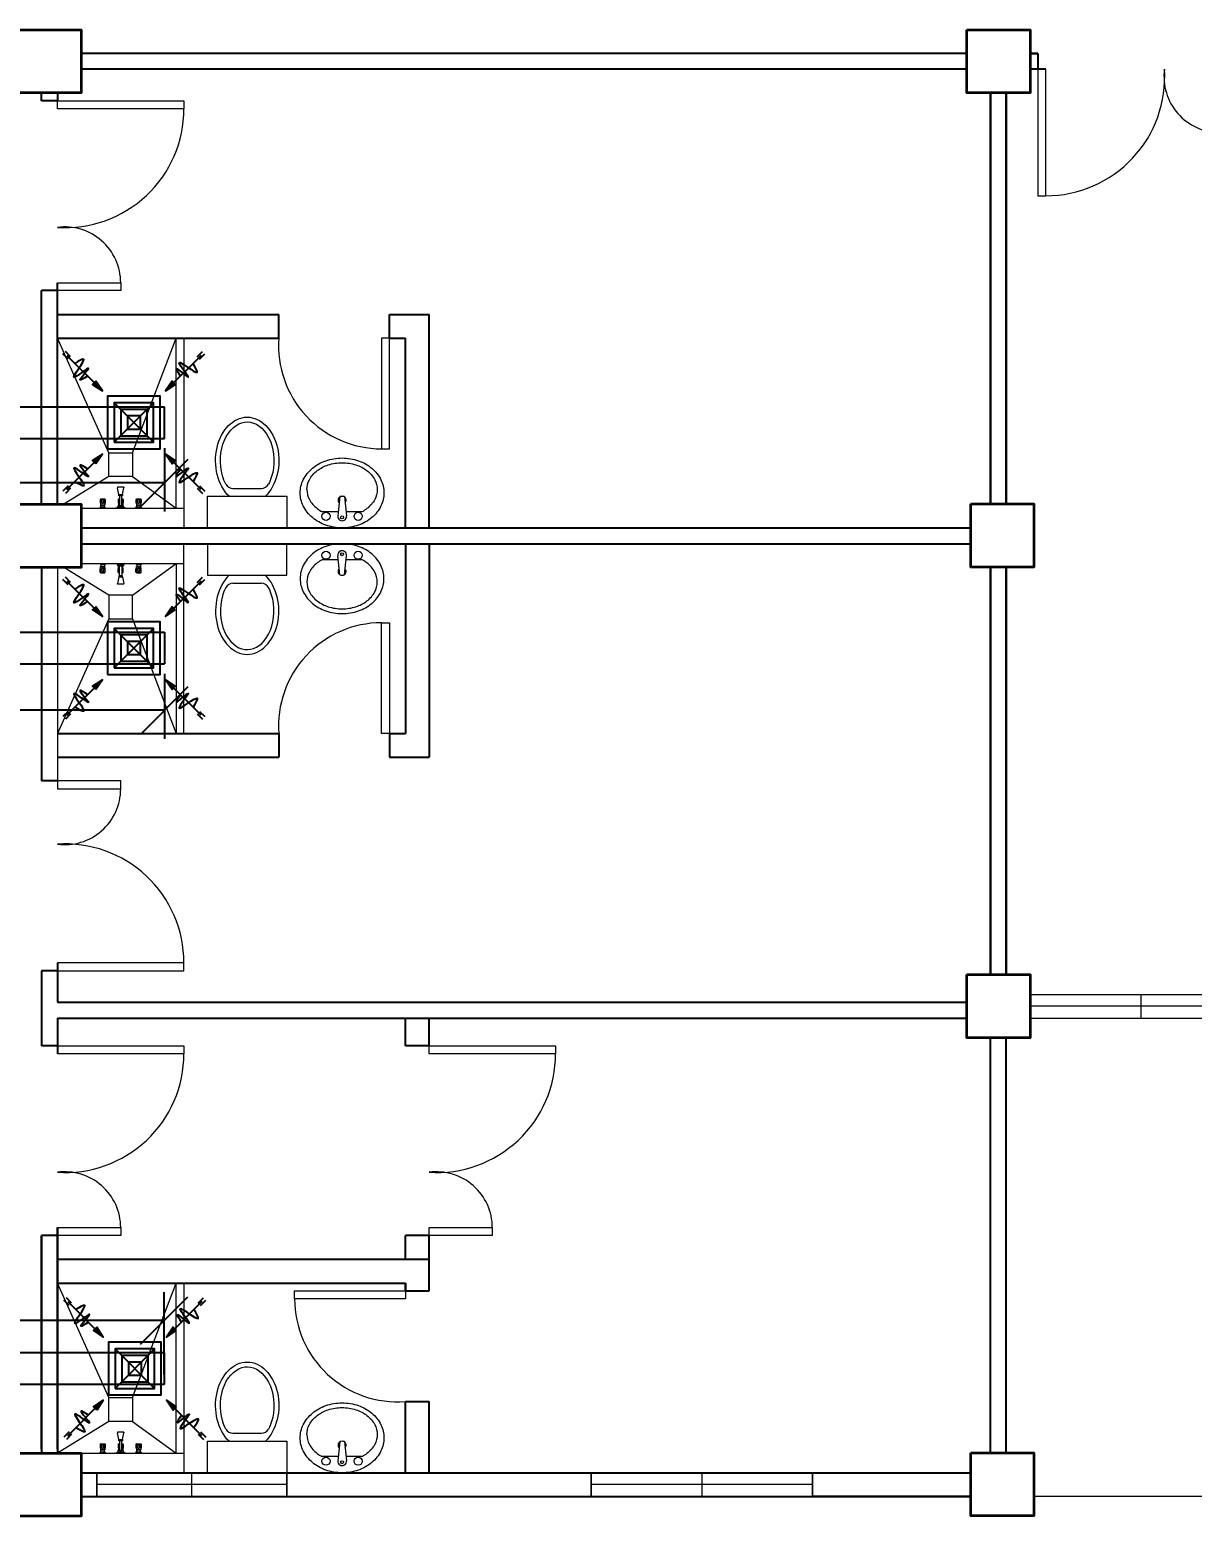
# Model space of a CAD drawing. Header units: millimetres. Extents: x 3 to 434, y 1 to 233.
# Drawn here: x 265.36 to 272.71, y 98.31 to 107.71 of the extents above; entities that cross this region are included whole.
import ezdxf

# ---------------------------------------------------------------- set-up
doc = ezdxf.new("R2010")
doc.units = ezdxf.units.MM
doc.header["$MEASUREMENT"] = 0
for name, color, linetype in [('AIR', 7, 'Continuous'), ('AIR-00', 8, 'Continuous'), ('AIR-03', 30, 'Continuous'), ('dimen', 7, 'Continuous'), ('exhaust', 1, 'Continuous')]:
    doc.layers.add(name, color=color, linetype=linetype)
doc.styles.get("Standard").update_dxf_attribs({"font": 'arial.ttf'})
doc.dimstyles.new('Copy of dimension', dxfattribs={"dimtxt": 0.3, "dimasz": 0.3, "dimexe": 0.18, "dimexo": 0.0625, "dimgap": 0.09, "dimtad": 0, "dimzin": 0, "dimdsep": 46, "dimtxsty": 'Standard', "dimblk": 'OBLIQUE', "dimcen": 0.09, "dimclrd": 256, "dimclre": 256, "dimclrt": 256, "dimadec": 0, "dimazin": 0, "dimtfac": 1, "dimtofl": 0, "dimtmove": 0, "dimatfit": 3, "dimldrblk": 'OBLIQUE', "dimfxl": 1, "dimtolj": 1, "dimtzin": 0, "dimarcsym": 0})

# ---------------------------------------------------------------- blocks, each defined once
blk = doc.blocks.new('GRILL-C-IN')
at = {"layer": 'AIR-00', "ltscale": 3}
for p, q in [((-0.623, 0.601), (-0.674, 0.651)), ((-0.601, 0.623), (-0.651, 0.674)), ((-0.637, 0.637), (-0.3, 0.3)), ((0.637, 0.637), (0.3, 0.3)), ((0.601, 0.623), (0.651, 0.674)), ((0.623, 0.601), (0.674, 0.651)), ((-0.637, -0.637), (-0.3, -0.3)), ((0.637, -0.637), (0.3, -0.3)), ((-0.623, -0.601), (-0.674, -0.651)), ((-0.601, -0.623), (-0.651, -0.674)), ((0.601, -0.623), (0.651, -0.674)), ((0.623, -0.601), (0.674, -0.651))]:
    blk.add_line(p, q, dxfattribs=at)
at = {"layer": 'AIR-00', "color": 50}
for p, q in [((-0.188, 0.187), (0.187, -0.188)), ((0.187, 0.187), (-0.188, -0.188))]:
    blk.add_line(p, q, dxfattribs=at)
at = {"layer": 'AIR-00', "ltscale": 3}
for points in [[(-0.362, 0.393), (-0.393, 0.362), (-0.3, 0.3)], [(0.393, 0.362), (0.362, 0.393), (0.3, 0.3)], [(-0.362, -0.393), (-0.393, -0.362), (-0.3, -0.3)], [(0.393, -0.362), (0.362, -0.393), (0.3, -0.3)]]:
    blk.add_lwpolyline(points, close=True, dxfattribs=at)
at = {"layer": 'AIR-00', "color": 50}
for points in [[(-0.188, -0.188), (0.187, -0.188), (0.187, 0.187), (-0.188, 0.187)], [(-0.125, -0.125), (0.125, -0.125), (0.125, 0.125), (-0.125, 0.125)], [(-0.062, -0.062), (0.062, -0.062), (0.062, 0.062), (-0.062, 0.062)]]:
    blk.add_lwpolyline(points, close=True, dxfattribs=at)
at = {"layer": 'AIR-00', "ltscale": 3}
for points in [[(-0.441, 0.441), (-0.512, 0.404), (-0.432, 0.514), (-0.568, 0.43), (-0.477, 0.6), (-0.561, 0.561)], [(0.441, 0.441), (0.404, 0.512), (0.514, 0.432), (0.43, 0.568), (0.6, 0.477), (0.561, 0.561)], [(-0.441, -0.441), (-0.512, -0.404), (-0.432, -0.514), (-0.568, -0.43), (-0.477, -0.6), (-0.561, -0.561)], [(0.441, -0.441), (0.404, -0.512), (0.514, -0.432), (0.43, -0.568), (0.6, -0.477), (0.561, -0.561)]]:
    blk.add_spline(points, degree=3, dxfattribs=at)
for points in [[(-0.3, 0.3), (-0.362, 0.393), (-0.393, 0.362)], [(0.3, 0.3), (0.393, 0.362), (0.362, 0.393)], [(-0.3, -0.3), (-0.362, -0.393), (-0.393, -0.362)], [(0.3, -0.3), (0.393, -0.362), (0.362, -0.393)]]:
    blk.add_solid(points, dxfattribs=at)
at = {"layer": 'AIR-03', "color": 6}
blk.add_lwpolyline([(-0.25, -0.25), (0.25, -0.25), (0.25, 0.25), (-0.25, 0.25)], close=True, dxfattribs=at)
blk = doc.blocks.new('_Oblique')
at = {"color": 0, "linetype": 'ByBlock', "lineweight": -2}
blk.add_line((-0.5, -0.5), (0.5, 0.5), dxfattribs=at)
blk = doc.blocks.new('*D66')
at = {"layer": 'Defpoints', "color": 0, "transparency": 16777216}
for p in [(263.3155, 105.1303), (266.2133, 105.1303), (266.2133, 104.8484)]:
    blk.add_point(p, dxfattribs=at)
at = {"layer": 'dimen', "lineweight": -2, "transparency": 16777216}
for p, q in [((263.3155, 105.0678), (263.3155, 104.6684)), ((266.2133, 105.0678), (266.2133, 104.6684)), ((263.3155, 104.8484), (264.2827, 104.8484)), ((266.2133, 104.8484), (265.246, 104.8484))]:
    blk.add_line(p, q, dxfattribs=at)
at = {"layer": 'dimen', "lineweight": -2, "transparency": 16777216, "xscale": 0.3, "yscale": 0.3, "zscale": 0.3, "rotation": 180}
blk.add_blockref('_Oblique', (263.3155, 104.8484), dxfattribs=at)
at = {"layer": 'dimen', "lineweight": -2, "transparency": 16777216, "xscale": 0.3, "yscale": 0.3, "zscale": 0.3}
blk.add_blockref('_Oblique', (266.2133, 104.8484), dxfattribs=at)
at = {"layer": 'dimen', "transparency": 16777216, "insert": (264.7644, 104.8484), "char_height": 0.3, "attachment_point": 5}
blk.add_mtext('\\A1;2.90', dxfattribs=at)
blk = doc.blocks.new('*D67')
at = {"layer": 'Defpoints', "color": 0, "transparency": 16777216}
for p in [(263.3155, 103.7039), (266.2133, 103.7039), (266.2133, 103.4105)]:
    blk.add_point(p, dxfattribs=at)
at = {"layer": 'dimen', "lineweight": -2, "transparency": 16777216}
for p, q in [((263.3155, 103.6414), (263.3155, 103.2305)), ((266.2133, 103.6414), (266.2133, 103.2305)), ((263.3155, 103.4105), (264.2827, 103.4105)), ((266.2133, 103.4105), (265.246, 103.4105))]:
    blk.add_line(p, q, dxfattribs=at)
at = {"layer": 'dimen', "lineweight": -2, "transparency": 16777216, "xscale": 0.3, "yscale": 0.3, "zscale": 0.3, "rotation": 180}
blk.add_blockref('_Oblique', (263.3155, 103.4105), dxfattribs=at)
at = {"layer": 'dimen', "lineweight": -2, "transparency": 16777216, "xscale": 0.3, "yscale": 0.3, "zscale": 0.3}
blk.add_blockref('_Oblique', (266.2133, 103.4105), dxfattribs=at)
at = {"layer": 'dimen', "transparency": 16777216, "insert": (264.7644, 103.4105), "char_height": 0.3, "attachment_point": 5}
blk.add_mtext('\\A1;2.90', dxfattribs=at)
blk = doc.blocks.new('*D70')
at = {"layer": 'Defpoints', "color": 0, "transparency": 16777216}
for p in [(266.211, 99.5517), (263.2155, 99.1476), (266.211, 99.1476)]:
    blk.add_point(p, dxfattribs=at)
at = {"layer": 'dimen', "lineweight": -2, "transparency": 16777216}
for p, q in [((263.2155, 99.2101), (263.2155, 99.7317)), ((266.211, 99.2101), (266.211, 99.7317)), ((263.2155, 99.5517), (264.2342, 99.5517)), ((266.211, 99.5517), (265.1922, 99.5517))]:
    blk.add_line(p, q, dxfattribs=at)
at = {"layer": 'dimen', "lineweight": -2, "transparency": 16777216, "xscale": 0.3, "yscale": 0.3, "zscale": 0.3, "rotation": 180}
blk.add_blockref('_Oblique', (263.2155, 99.5517), dxfattribs=at)
at = {"layer": 'dimen', "lineweight": -2, "transparency": 16777216, "xscale": 0.3, "yscale": 0.3, "zscale": 0.3}
blk.add_blockref('_Oblique', (266.211, 99.5517), dxfattribs=at)
at = {"layer": 'dimen', "transparency": 16777216, "insert": (264.7132, 99.5517), "char_height": 0.3, "attachment_point": 5}
blk.add_mtext('\\A1;3.00', dxfattribs=at)

msp = doc.modelspace()

# ---------------------------------------------------------------- linework, layer by layer
at = {"color": 8, "lineweight": 25}
for p, q in [((271.2863, 107.5641), (265.6863, 107.5641)), ((271.7363, 107.5641), (271.6863, 107.5641)), ((271.6863, 107.5641), (271.7363, 107.5641)), ((271.7363, 107.5641), (271.7363, 107.4641)), ((271.2863, 107.4641), (265.6863, 107.4641)), ((271.7863, 107.4641), (271.6863, 107.4641)), ((265.4363, 107.2641), (265.4363, 107.3141)), ((265.5363, 107.2641), (265.4363, 107.2641)), ((265.5363, 107.3141), (265.5363, 107.2641)), ((271.4363, 104.7162), (271.4363, 107.3141)), ((271.4363, 107.3141), (271.4363, 104.7162)), ((271.5363, 104.7162), (271.5363, 107.3141)), ((271.5363, 107.3141), (271.5363, 104.7162)), ((265.4363, 104.7141), (265.4363, 106.0641)), ((265.5363, 106.0641), (265.4363, 106.0641)), ((265.4363, 104.7141), (265.4363, 106.0641)), ((265.5363, 104.7141), (265.5363, 106.1141)), ((265.6863, 104.5641), (271.3113, 104.5641)), ((265.6863, 104.4641), (271.3113, 104.4641)), ((265.4363, 104.3141), (265.4363, 102.9641)), ((271.4363, 101.7391), (271.4363, 104.3162)), ((271.4363, 104.3162), (271.4363, 101.7391)), ((271.5363, 101.7391), (271.5363, 104.3162)), ((271.5363, 104.3162), (271.5363, 101.7391)), ((265.5363, 102.9641), (265.4363, 102.9641)), ((265.5363, 101.8141), (265.5363, 101.5641)), ((265.4363, 101.7641), (265.4363, 101.5141)), ((265.5363, 101.7641), (265.4363, 101.7641)), ((265.5363, 101.5641), (271.2863, 101.5641)), ((265.4363, 101.5141), (265.4363, 101.2891)), ((265.5363, 101.4641), (265.5363, 101.2391)), ((265.5363, 101.4641), (271.2863, 101.4641)), ((271.4363, 98.7162), (271.4363, 101.3391)), ((271.5363, 98.7162), (271.5363, 101.3391)), ((265.5363, 101.2891), (265.4363, 101.2891)), ((265.5363, 100.1391), (265.5363, 98.7141)), ((265.5363, 98.7391), (265.5363, 100.1391)), ((265.4363, 100.0891), (265.4363, 98.7141)), ((265.4363, 98.7391), (265.4363, 100.0891)), ((265.5363, 100.0891), (265.4363, 100.0891)), ((265.4363, 98.7391), (265.4363, 100.0891)), ((265.6863, 98.5891), (271.3113, 98.5891)), ((265.6863, 98.4391), (271.3113, 98.4391)), ((271.3113, 98.4391), (270.3113, 98.4391))]:
    msp.add_line(p, q, dxfattribs=at)
at = {"color": 8, "lineweight": 25, "ltscale": 0.3}
for p, q in [((265.5363, 105.9141), (266.9363, 105.9141)), ((266.9363, 105.7641), (266.9363, 105.9141)), ((267.6363, 105.9141), (267.8863, 105.9141)), ((267.6363, 105.7641), (267.6363, 105.9141)), ((267.8863, 104.5641), (267.8863, 105.9141)), ((265.5363, 105.7641), (266.9363, 105.7641)), ((267.6363, 105.7641), (267.7363, 105.7641)), ((267.7363, 104.5641), (267.7363, 105.7641)), ((267.7363, 104.4641), (267.7363, 103.2641)), ((267.8863, 104.4641), (267.8863, 103.1141)), ((265.5363, 103.2641), (266.9363, 103.2641)), ((266.9363, 103.2641), (266.9363, 103.1141)), ((267.6363, 103.2641), (267.7363, 103.2641)), ((267.6363, 103.2641), (267.6363, 103.1141)), ((265.5363, 103.1141), (266.9363, 103.1141)), ((267.6363, 103.1141), (267.8863, 103.1141)), ((265.5363, 99.9391), (267.8863, 99.9391)), ((267.6363, 99.9391), (267.8863, 99.9391)), ((267.8863, 99.7391), (267.8863, 99.9391)), ((265.5363, 99.7891), (267.7363, 99.7891)), ((267.6363, 99.7891), (267.7363, 99.7891)), ((267.7363, 99.7391), (267.7363, 99.7891)), ((267.7363, 98.5891), (267.7363, 99.0391)), ((267.8863, 98.5891), (267.8863, 99.0391))]:
    msp.add_line(p, q, dxfattribs=at)
at = {"color": 8, "lineweight": 9, "ltscale": 0.3}
for p, q in [((265.8613, 105.0391), (265.5363, 105.7641)), ((266.0113, 105.0391), (266.2863, 105.7641)), ((265.8613, 104.8891), (265.5769, 104.7141)), ((266.0113, 104.8891), (266.2863, 104.6891)), ((265.8613, 104.1391), (265.5769, 104.3141)), ((266.0113, 104.1391), (266.2863, 104.3391)), ((265.8613, 103.9891), (265.5363, 103.2641)), ((266.0113, 103.9891), (266.2863, 103.2641)), ((265.8613, 99.0641), (265.5363, 99.7891)), ((266.0113, 99.0641), (266.2863, 99.7891)), ((265.8613, 98.9141), (265.5363, 98.7141)), ((266.0113, 98.9141), (266.2863, 98.7141))]:
    msp.add_line(p, q, dxfattribs=at)
at = {"color": 8, "lineweight": 9}
for p, q in [((265.5363, 104.8141), (265.5363, 104.7141)), ((265.924, 104.7745), (265.9154, 104.8164)), ((265.9556, 104.821), (265.9169, 104.821)), ((265.9486, 104.7745), (265.9571, 104.8164)), ((266.6457, 104.8141), (266.8267, 104.8141)), ((265.4363, 104.7641), (265.4363, 104.7141)), ((265.8096, 104.7463), (265.806, 104.7444)), ((265.806, 104.7444), (265.8393, 104.7444)), ((265.806, 104.7444), (265.806, 104.7224)), ((265.806, 104.7224), (265.8082, 104.7183)), ((265.8086, 104.7165), (265.8086, 104.7107)), ((265.8094, 104.7224), (265.8167, 104.7224)), ((265.8096, 104.7478), (265.8357, 104.7478)), ((265.8096, 104.7478), (265.8096, 104.7463)), ((265.8096, 104.7463), (265.8357, 104.7463)), ((265.8096, 104.7356), (265.8096, 104.7234)), ((265.8166, 104.7357), (265.8166, 104.7235)), ((265.8359, 104.7224), (265.8285, 104.7224)), ((265.8287, 104.7357), (265.8287, 104.7235)), ((265.8357, 104.7478), (265.8357, 104.7463)), ((265.8357, 104.7463), (265.8393, 104.7444)), ((265.8357, 104.7356), (265.8357, 104.7234)), ((265.8367, 104.7165), (265.8367, 104.7107)), ((265.8393, 104.7224), (265.8371, 104.7183)), ((265.8393, 104.7444), (265.8393, 104.7224)), ((265.9232, 104.7463), (265.9196, 104.7444)), ((265.9196, 104.7444), (265.9287, 104.7444)), ((265.9196, 104.7444), (265.9196, 104.7224)), ((265.9196, 104.7224), (265.9218, 104.7183)), ((265.9223, 104.7165), (265.9223, 104.7107)), ((265.9231, 104.7224), (265.9287, 104.7224)), ((265.9232, 104.7478), (265.9287, 104.7478)), ((265.9232, 104.7478), (265.9232, 104.7463)), ((265.9232, 104.7463), (265.9287, 104.7463)), ((265.9232, 104.7356), (265.9232, 104.7234)), ((265.924, 104.7669), (265.924, 104.7745)), ((265.924, 104.7745), (265.9486, 104.7745)), ((265.924, 104.7745), (265.9486, 104.7745)), ((265.9486, 104.7669), (265.924, 104.7669)), ((265.9287, 104.7669), (265.9287, 104.7045)), ((265.9439, 104.7045), (265.9438, 104.7669)), ((265.9438, 104.7478), (265.9493, 104.7478)), ((265.9438, 104.7463), (265.9493, 104.7463)), ((265.9438, 104.7444), (265.9529, 104.7444)), ((265.9495, 104.7224), (265.9439, 104.7224)), ((265.9486, 104.7745), (265.9486, 104.7669)), ((265.9493, 104.7478), (265.9493, 104.7463)), ((265.9493, 104.7463), (265.9529, 104.7444)), ((265.9494, 104.7356), (265.9494, 104.7234)), ((265.9503, 104.7166), (265.9503, 104.7107)), ((265.9529, 104.7224), (265.9507, 104.7183)), ((265.9529, 104.7444), (265.9529, 104.7224)), ((266.0368, 104.7463), (266.0332, 104.7444)), ((266.0332, 104.7444), (266.0332, 104.7224)), ((266.0332, 104.7444), (266.0666, 104.7444)), ((266.0332, 104.7224), (266.0354, 104.7184)), ((266.0359, 104.7166), (266.0359, 104.7107)), ((266.0367, 104.7224), (266.044, 104.7224)), ((266.0368, 104.7478), (266.0368, 104.7463)), ((266.0368, 104.7478), (266.063, 104.7478)), ((266.0368, 104.7463), (266.063, 104.7463)), ((266.0368, 104.7356), (266.0368, 104.7234)), ((266.0439, 104.7357), (266.0439, 104.7236)), ((266.0631, 104.7224), (266.0558, 104.7224)), ((266.056, 104.7357), (266.056, 104.7236)), ((266.063, 104.7478), (266.063, 104.7463)), ((266.063, 104.7463), (266.0666, 104.7444)), ((266.063, 104.7356), (266.063, 104.7234)), ((266.0639, 104.7166), (266.0639, 104.7107)), ((266.0666, 104.7224), (266.0644, 104.7184)), ((266.0666, 104.7444), (266.0666, 104.7224)), ((266.4863, 104.5641), (266.4863, 104.7641)), ((266.4863, 104.7641), (266.9863, 104.7641)), ((266.9863, 104.7641), (266.9863, 104.5641)), ((267.3218, 104.762), (267.3084, 104.6401)), ((267.3508, 104.762), (267.3641, 104.6401)), ((265.6863, 104.6891), (266.3363, 104.6891)), ((265.8056, 104.6898), (265.809, 104.6967)), ((265.8056, 104.6898), (265.8397, 104.6898)), ((265.8056, 104.6898), (265.8056, 104.6891)), ((265.8056, 104.6891), (265.8397, 104.6891)), ((265.8086, 104.7107), (265.8094, 104.7084)), ((265.8086, 104.7107), (265.8367, 104.7107)), ((265.809, 104.6967), (265.8363, 104.6967)), ((265.8094, 104.7084), (265.8359, 104.7084)), ((265.8113, 104.6967), (265.8113, 104.7084)), ((265.834, 104.6967), (265.834, 104.7084)), ((265.8367, 104.7107), (265.8359, 104.7084)), ((265.8397, 104.6898), (265.8363, 104.6967)), ((265.8397, 104.6898), (265.8397, 104.6891)), ((265.9189, 104.6949), (265.9073, 104.6891)), ((265.9073, 104.6891), (265.9652, 104.6891)), ((265.9537, 104.7045), (265.9189, 104.7045)), ((265.9189, 104.7045), (265.9189, 104.6949)), ((265.9537, 104.6949), (265.9189, 104.6949)), ((265.9189, 104.6949), (265.9537, 104.6949)), ((265.9223, 104.7107), (265.9287, 104.7107)), ((265.9223, 104.7107), (265.923, 104.7084)), ((265.923, 104.7084), (265.9287, 104.7084)), ((265.9249, 104.7045), (265.9249, 104.7084)), ((265.9287, 104.7045), (265.9439, 104.7045)), ((265.9439, 104.7107), (265.9503, 104.7107)), ((265.9439, 104.7084), (265.9495, 104.7084)), ((265.9476, 104.7045), (265.9476, 104.7084)), ((265.9503, 104.7107), (265.9495, 104.7084)), ((265.9537, 104.6949), (265.9537, 104.7045)), ((265.9652, 104.6891), (265.9537, 104.6949)), ((266.0329, 104.6899), (266.0363, 104.6967)), ((266.0329, 104.6899), (266.0329, 104.6891)), ((266.0329, 104.6899), (266.067, 104.6899)), ((266.0329, 104.6891), (266.067, 104.6891)), ((266.0359, 104.7107), (266.0639, 104.7107)), ((266.0359, 104.7107), (266.0367, 104.7084)), ((266.0363, 104.6967), (266.0636, 104.6967)), ((266.0367, 104.7084), (266.0632, 104.7084)), ((266.0386, 104.6967), (266.0386, 104.7084)), ((266.0613, 104.6967), (266.0613, 104.7084)), ((266.0639, 104.7107), (266.0632, 104.7084)), ((266.067, 104.6899), (266.0636, 104.6967)), ((266.067, 104.6899), (266.067, 104.6891)), ((267.3119, 104.6661), (267.2097, 104.6661)), ((266.9863, 104.5641), (266.4863, 104.5641)), ((266.4863, 104.4641), (266.4863, 104.2641)), ((266.9863, 104.4641), (266.4863, 104.4641)), ((266.9863, 104.2641), (266.9863, 104.4641)), ((267.3119, 104.3621), (267.2097, 104.3621)), ((267.3218, 104.2662), (267.3084, 104.388)), ((267.3508, 104.2662), (267.3641, 104.388)), ((265.6863, 104.3391), (266.3363, 104.3391)), ((265.8056, 104.3391), (265.8397, 104.3391)), ((265.8056, 104.3384), (265.8056, 104.3391)), ((265.8056, 104.3384), (265.8397, 104.3383)), ((265.8056, 104.3384), (265.809, 104.3315)), ((265.806, 104.3058), (265.8082, 104.3099)), ((265.806, 104.2838), (265.806, 104.3058)), ((265.806, 104.2838), (265.8393, 104.2838)), ((265.8096, 104.2819), (265.806, 104.2838)), ((265.8086, 104.3175), (265.8094, 104.3198)), ((265.8086, 104.3175), (265.8367, 104.3175)), ((265.8086, 104.3117), (265.8086, 104.3175)), ((265.809, 104.3315), (265.8363, 104.3315)), ((265.8094, 104.3198), (265.8359, 104.3198)), ((265.8094, 104.3058), (265.8167, 104.3058)), ((265.8096, 104.2926), (265.8096, 104.3048)), ((265.8096, 104.2819), (265.8357, 104.2819)), ((265.8096, 104.2804), (265.8096, 104.2819)), ((265.8096, 104.2804), (265.8357, 104.2804)), ((265.8113, 104.3315), (265.8113, 104.3198)), ((265.8166, 104.2925), (265.8166, 104.3047)), ((265.8359, 104.3058), (265.8285, 104.3058)), ((265.8287, 104.2925), (265.8287, 104.3047)), ((265.834, 104.3315), (265.834, 104.3198)), ((265.8357, 104.2926), (265.8357, 104.3048)), ((265.8357, 104.2819), (265.8393, 104.2838)), ((265.8357, 104.2804), (265.8357, 104.2819)), ((265.8367, 104.3175), (265.8359, 104.3198)), ((265.8397, 104.3383), (265.8363, 104.3315)), ((265.8367, 104.3117), (265.8367, 104.3175)), ((265.8393, 104.3058), (265.8371, 104.3099)), ((265.8393, 104.2838), (265.8393, 104.3058)), ((265.8397, 104.3383), (265.8397, 104.3391)), ((265.9189, 104.3333), (265.9073, 104.3391)), ((265.9073, 104.3391), (265.9652, 104.3391)), ((265.924, 104.2537), (265.9154, 104.2118)), ((265.9537, 104.3333), (265.9189, 104.3333)), ((265.9189, 104.3237), (265.9189, 104.3333)), ((265.9189, 104.3333), (265.9537, 104.3333)), ((265.9537, 104.3237), (265.9189, 104.3237)), ((265.9196, 104.3058), (265.9218, 104.3098)), ((265.9196, 104.2838), (265.9196, 104.3058)), ((265.9196, 104.2838), (265.9287, 104.2838)), ((265.9232, 104.2819), (265.9196, 104.2838)), ((265.9223, 104.3175), (265.923, 104.3198)), ((265.9223, 104.3175), (265.9287, 104.3175)), ((265.9223, 104.3116), (265.9223, 104.3175)), ((265.923, 104.3198), (265.9287, 104.3198)), ((265.9231, 104.3058), (265.9287, 104.3058)), ((265.9232, 104.2926), (265.9232, 104.3048)), ((265.9232, 104.2819), (265.9287, 104.2819)), ((265.9232, 104.2804), (265.9232, 104.2819)), ((265.9232, 104.2804), (265.9287, 104.2804)), ((265.924, 104.2613), (265.924, 104.2537)), ((265.9486, 104.2613), (265.924, 104.2613)), ((265.924, 104.2537), (265.9486, 104.2537)), ((265.924, 104.2537), (265.9486, 104.2537)), ((265.9249, 104.3237), (265.9249, 104.3198)), ((265.9287, 104.2613), (265.9287, 104.3237)), ((265.9287, 104.3237), (265.9439, 104.3237)), ((265.9439, 104.3237), (265.9438, 104.2613)), ((265.9438, 104.2838), (265.9529, 104.2838)), ((265.9438, 104.2819), (265.9493, 104.2819)), ((265.9438, 104.2804), (265.9493, 104.2804)), ((265.9439, 104.3198), (265.9495, 104.3198)), ((265.9439, 104.3175), (265.9503, 104.3175)), ((265.9495, 104.3058), (265.9439, 104.3058)), ((265.9476, 104.3237), (265.9476, 104.3198)), ((265.9486, 104.2537), (265.9486, 104.2613)), ((265.9486, 104.2537), (265.9571, 104.2118)), ((265.9493, 104.2819), (265.9529, 104.2838)), ((265.9493, 104.2804), (265.9493, 104.2819)), ((265.9494, 104.2926), (265.9494, 104.3048)), ((265.9503, 104.3175), (265.9495, 104.3198)), ((265.9503, 104.3116), (265.9503, 104.3175)), ((265.9529, 104.3058), (265.9507, 104.3098)), ((265.9529, 104.2838), (265.9529, 104.3058)), ((265.9652, 104.3391), (265.9537, 104.3333)), ((265.9537, 104.3333), (265.9537, 104.3237)), ((266.0329, 104.3383), (266.0329, 104.3391)), ((266.0329, 104.3391), (266.067, 104.3391)), ((266.0329, 104.3383), (266.0363, 104.3315)), ((266.0329, 104.3383), (266.067, 104.3383)), ((266.0332, 104.3057), (266.0354, 104.3098)), ((266.0332, 104.2838), (266.0332, 104.3057)), ((266.0368, 104.2819), (266.0332, 104.2838)), ((266.0332, 104.2838), (266.0666, 104.2838)), ((266.0359, 104.3175), (266.0367, 104.3198)), ((266.0359, 104.3116), (266.0359, 104.3175)), ((266.0359, 104.3175), (266.0639, 104.3175)), ((266.0363, 104.3315), (266.0636, 104.3315)), ((266.0367, 104.3198), (266.0632, 104.3198)), ((266.0367, 104.3057), (266.044, 104.3057)), ((266.0368, 104.2926), (266.0368, 104.3047)), ((266.0368, 104.2804), (266.0368, 104.2819)), ((266.0368, 104.2819), (266.063, 104.2819)), ((266.0368, 104.2804), (266.063, 104.2804)), ((266.0386, 104.3315), (266.0386, 104.3198)), ((266.0439, 104.2925), (266.0439, 104.3046)), ((266.0631, 104.3057), (266.0558, 104.3057)), ((266.056, 104.2925), (266.056, 104.3046)), ((266.0613, 104.3315), (266.0613, 104.3198)), ((266.063, 104.2926), (266.063, 104.3047)), ((266.063, 104.2819), (266.0666, 104.2838)), ((266.063, 104.2804), (266.063, 104.2819)), ((266.0639, 104.3175), (266.0632, 104.3198)), ((266.067, 104.3383), (266.0636, 104.3315)), ((266.0639, 104.3116), (266.0639, 104.3175)), ((266.0666, 104.3057), (266.0644, 104.3098)), ((266.0666, 104.2838), (266.0666, 104.3057)), ((266.067, 104.3383), (266.067, 104.3391)), ((266.4863, 104.2641), (266.9863, 104.2641)), ((265.9556, 104.2072), (265.9169, 104.2072)), ((266.6457, 104.2141), (266.8267, 104.2141)), ((271.6863, 101.6141), (274.4363, 101.6141)), ((271.6863, 101.6141), (271.6863, 101.4641)), ((272.3863, 101.6141), (272.3863, 101.4641)), ((273.0863, 101.5391), (271.6863, 101.5391)), ((271.6863, 101.4641), (274.5363, 101.4641)), ((265.4363, 101.2891), (265.4363, 101.3391)), ((265.924, 98.7995), (265.9154, 98.8414)), ((265.9556, 98.846), (265.9169, 98.846)), ((265.924, 98.7919), (265.924, 98.7995)), ((265.924, 98.7995), (265.9486, 98.7995)), ((265.924, 98.7995), (265.9486, 98.7995)), ((265.9486, 98.7995), (265.9571, 98.8414)), ((265.9486, 98.7995), (265.9486, 98.7919)), ((266.6457, 98.8391), (266.8267, 98.8391)), ((265.6863, 98.7141), (266.3363, 98.7141)), ((265.8056, 98.7148), (265.809, 98.7217)), ((265.8056, 98.7148), (265.8397, 98.7148)), ((265.8056, 98.7148), (265.8056, 98.7141)), ((265.8056, 98.7141), (265.8397, 98.7141)), ((265.8096, 98.7713), (265.806, 98.7694)), ((265.806, 98.7694), (265.8393, 98.7694)), ((265.806, 98.7694), (265.806, 98.7474)), ((265.806, 98.7474), (265.8082, 98.7433)), ((265.8086, 98.7415), (265.8086, 98.7357)), ((265.8086, 98.7357), (265.8094, 98.7334)), ((265.8086, 98.7357), (265.8367, 98.7357)), ((265.809, 98.7217), (265.8363, 98.7217)), ((265.8094, 98.7474), (265.8167, 98.7474)), ((265.8094, 98.7334), (265.8359, 98.7334)), ((265.8096, 98.7728), (265.8357, 98.7728)), ((265.8096, 98.7728), (265.8096, 98.7713)), ((265.8096, 98.7713), (265.8357, 98.7713)), ((265.8096, 98.7606), (265.8096, 98.7484)), ((265.8113, 98.7217), (265.8113, 98.7334)), ((265.8166, 98.7607), (265.8166, 98.7485)), ((265.8359, 98.7474), (265.8285, 98.7474)), ((265.8287, 98.7607), (265.8287, 98.7485)), ((265.834, 98.7217), (265.834, 98.7334)), ((265.8357, 98.7728), (265.8357, 98.7713)), ((265.8357, 98.7713), (265.8393, 98.7694)), ((265.8357, 98.7606), (265.8357, 98.7484)), ((265.8367, 98.7357), (265.8359, 98.7334)), ((265.8397, 98.7148), (265.8363, 98.7217)), ((265.8367, 98.7415), (265.8367, 98.7357)), ((265.8393, 98.7474), (265.8371, 98.7433)), ((265.8393, 98.7694), (265.8393, 98.7474)), ((265.8397, 98.7148), (265.8397, 98.7141)), ((265.9189, 98.7199), (265.9073, 98.7141)), ((265.9073, 98.7141), (265.9652, 98.7141)), ((265.9537, 98.7295), (265.9189, 98.7295)), ((265.9189, 98.7295), (265.9189, 98.7199)), ((265.9537, 98.7199), (265.9189, 98.7199)), ((265.9189, 98.7199), (265.9537, 98.7199)), ((265.9232, 98.7713), (265.9196, 98.7694)), ((265.9196, 98.7694), (265.9287, 98.7694)), ((265.9196, 98.7694), (265.9196, 98.7474)), ((265.9196, 98.7474), (265.9218, 98.7433)), ((265.9223, 98.7415), (265.9223, 98.7357)), ((265.9223, 98.7357), (265.9287, 98.7357)), ((265.9223, 98.7357), (265.923, 98.7334)), ((265.923, 98.7334), (265.9287, 98.7334)), ((265.9231, 98.7474), (265.9287, 98.7474)), ((265.9232, 98.7728), (265.9287, 98.7728)), ((265.9232, 98.7728), (265.9232, 98.7713)), ((265.9232, 98.7713), (265.9287, 98.7713)), ((265.9232, 98.7606), (265.9232, 98.7484)), ((265.9486, 98.7919), (265.924, 98.7919)), ((265.9249, 98.7295), (265.9249, 98.7334)), ((265.9287, 98.7919), (265.9287, 98.7295)), ((265.9287, 98.7295), (265.9439, 98.7295)), ((265.9439, 98.7295), (265.9438, 98.7919)), ((265.9438, 98.7728), (265.9493, 98.7728)), ((265.9438, 98.7713), (265.9493, 98.7713)), ((265.9438, 98.7694), (265.9529, 98.7694)), ((265.9495, 98.7474), (265.9439, 98.7474)), ((265.9439, 98.7357), (265.9503, 98.7357)), ((265.9439, 98.7334), (265.9495, 98.7334)), ((265.9476, 98.7295), (265.9476, 98.7334)), ((265.9493, 98.7728), (265.9493, 98.7713)), ((265.9493, 98.7713), (265.9529, 98.7694)), ((265.9494, 98.7606), (265.9494, 98.7484)), ((265.9503, 98.7357), (265.9495, 98.7334)), ((265.9503, 98.7416), (265.9503, 98.7357)), ((265.9529, 98.7474), (265.9507, 98.7433)), ((265.9529, 98.7694), (265.9529, 98.7474)), ((265.9537, 98.7199), (265.9537, 98.7295)), ((265.9652, 98.7141), (265.9537, 98.7199)), ((266.0329, 98.7149), (266.0363, 98.7217)), ((266.0329, 98.7149), (266.0329, 98.7141)), ((266.0329, 98.7149), (266.067, 98.7149)), ((266.0329, 98.7141), (266.067, 98.7141)), ((266.0368, 98.7713), (266.0332, 98.7694)), ((266.0332, 98.7694), (266.0332, 98.7474)), ((266.0332, 98.7694), (266.0666, 98.7694)), ((266.0332, 98.7474), (266.0354, 98.7434)), ((266.0359, 98.7416), (266.0359, 98.7357)), ((266.0359, 98.7357), (266.0639, 98.7357)), ((266.0359, 98.7357), (266.0367, 98.7334)), ((266.0363, 98.7217), (266.0636, 98.7217)), ((266.0367, 98.7474), (266.044, 98.7474)), ((266.0367, 98.7334), (266.0632, 98.7334)), ((266.0368, 98.7728), (266.0368, 98.7713)), ((266.0368, 98.7728), (266.063, 98.7728)), ((266.0368, 98.7713), (266.063, 98.7713)), ((266.0368, 98.7606), (266.0368, 98.7484)), ((266.0386, 98.7217), (266.0386, 98.7334)), ((266.0439, 98.7607), (266.0439, 98.7486)), ((266.0631, 98.7474), (266.0558, 98.7474)), ((266.056, 98.7607), (266.056, 98.7486)), ((266.0613, 98.7217), (266.0613, 98.7334)), ((266.063, 98.7728), (266.063, 98.7713)), ((266.063, 98.7713), (266.0666, 98.7694)), ((266.063, 98.7606), (266.063, 98.7484)), ((266.0639, 98.7357), (266.0632, 98.7334)), ((266.067, 98.7149), (266.0636, 98.7217)), ((266.0639, 98.7416), (266.0639, 98.7357)), ((266.0666, 98.7474), (266.0644, 98.7434)), ((266.0666, 98.7694), (266.0666, 98.7474)), ((266.067, 98.7149), (266.067, 98.7141)), ((266.4863, 98.5891), (266.4863, 98.7891)), ((266.4863, 98.7891), (266.9863, 98.7891)), ((266.9863, 98.7891), (266.9863, 98.5891)), ((267.3218, 98.787), (267.3084, 98.6651)), ((267.3508, 98.787), (267.3641, 98.6651)), ((267.3119, 98.6911), (267.2097, 98.6911)), ((265.6863, 98.5891), (265.7863, 98.5891)), ((265.7863, 98.5891), (265.7863, 98.4391)), ((266.9863, 98.5141), (265.7863, 98.5141)), ((266.3863, 98.4391), (266.3863, 98.5891)), ((266.9863, 98.5891), (266.4863, 98.5891)), ((266.9863, 98.4391), (266.9863, 98.5891)), ((268.9113, 98.5891), (268.9113, 98.4391)), ((270.3113, 98.5141), (268.9113, 98.5141)), ((269.6113, 98.5891), (269.6113, 98.4391)), ((270.3113, 98.4391), (270.3113, 98.5891)), ((265.7863, 98.4391), (266.3863, 98.4391)), ((266.3863, 98.4391), (266.9863, 98.4391)), ((287.0363, 98.4391), (271.7113, 98.4391))]:
    msp.add_line(p, q, dxfattribs=at)
at = {"color": 8, "lineweight": 13}
for p, q in [((265.5363, 104.3141), (265.5363, 102.9141)), ((265.5363, 101.3391), (265.5363, 101.2891))]:
    msp.add_line(p, q, dxfattribs=at)
at = {"color": 8, "linetype": 'Continuous', "lineweight": 25}
for p, q in [((267.7363, 101.2891), (267.7363, 101.4641)), ((267.8863, 101.2891), (267.8863, 101.4641)), ((267.8863, 101.2891), (267.7363, 101.2891)), ((267.7363, 99.9391), (267.7363, 100.0891)), ((267.8863, 100.0891), (267.7363, 100.0891)), ((267.8863, 99.9391), (267.8863, 100.0891)), ((267.7363, 99.7891), (267.7363, 99.7391)), ((267.7363, 99.7391), (267.8863, 99.7391)), ((267.7363, 99.0391), (267.8863, 99.0391))]:
    msp.add_line(p, q, dxfattribs=at)
at = {"color": 8, "lineweight": 35}
for points in [[(265.2863, 107.7141), (265.6863, 107.7141), (265.6863, 107.3141), (265.2863, 107.3141)], [(271.2863, 107.7141), (271.6863, 107.7141), (271.6863, 107.3141), (271.2863, 107.3141)], [(271.3113, 104.7162), (271.7113, 104.7162), (271.7113, 104.3162), (271.3113, 104.3162)], [(265.2863, 104.7141), (265.6863, 104.7141), (265.6863, 104.3141), (265.2863, 104.3141)], [(271.2863, 101.7391), (271.6863, 101.7391), (271.6863, 101.3391), (271.2863, 101.3391)], [(265.2863, 98.7141), (265.6863, 98.7141), (265.6863, 98.3141), (265.2863, 98.3141)], [(271.3113, 98.7162), (271.7113, 98.7162), (271.7113, 98.3162), (271.3113, 98.3162)]]:
    msp.add_lwpolyline(points, close=True, dxfattribs=at)
at = {"color": 8, "lineweight": 13, "ltscale": 0.03}
for points in [[(271.7863, 107.4641), (271.7363, 107.4641), (271.7363, 106.6641), (271.7863, 106.6641)], [(265.5363, 107.2141), (265.5363, 107.2641), (266.3363, 107.2641), (266.3363, 107.2141)], [(265.5363, 106.0641), (265.5363, 106.1141), (265.9363, 106.1141), (265.9363, 106.0641)], [(267.6363, 105.7641), (267.5863, 105.7641), (267.5863, 105.0641), (267.6363, 105.0641)], [(267.6363, 103.2641), (267.5863, 103.2641), (267.5863, 103.9641), (267.6363, 103.9641)], [(265.5363, 102.9641), (265.5363, 102.9141), (265.9363, 102.9141), (265.9363, 102.9641)], [(265.5363, 101.8141), (265.5363, 101.7641), (266.3363, 101.7641), (266.3363, 101.8141)], [(265.5363, 101.2391), (265.5363, 101.2891), (266.3363, 101.2891), (266.3363, 101.2391)], [(267.8863, 101.2391), (267.8863, 101.2891), (268.6863, 101.2891), (268.6863, 101.2391)], [(265.5363, 100.0891), (265.5363, 100.1391), (265.9363, 100.1391), (265.9363, 100.0891)], [(267.8863, 100.0891), (267.8863, 100.1391), (268.2863, 100.1391), (268.2863, 100.0891)], [(267.7363, 99.7391), (267.7363, 99.6891), (267.0363, 99.6891), (267.0363, 99.7391)]]:
    msp.add_lwpolyline(points, close=True, dxfattribs=at)
at = {"color": 8, "lineweight": 9, "ltscale": 0.3}
for points in [[(266.2863, 104.6891), (266.2863, 105.7641), (266.3363, 105.7641), (266.3363, 104.5641), (266.3363, 104.5641)], [(266.2863, 104.3391), (266.2863, 103.2641), (266.3363, 103.2641), (266.3363, 104.4641), (266.3363, 104.4641)], [(266.2863, 98.7141), (266.2863, 99.7891), (266.3363, 99.7891), (266.3363, 98.5891), (266.3363, 98.5891)]]:
    msp.add_lwpolyline(points, dxfattribs=at)
at = {"color": 8, "lineweight": 9, "ltscale": 0.03}
for points in [[(266.0113, 104.8891), (265.8613, 104.8891), (265.8613, 105.0391), (266.0113, 105.0391)], [(266.0113, 104.1391), (265.8613, 104.1391), (265.8613, 103.9891), (266.0113, 103.9891)], [(266.0113, 98.9141), (265.8613, 98.9141), (265.8613, 99.0641), (266.0113, 99.0641)]]:
    msp.add_lwpolyline(points, close=True, dxfattribs=at)
at = {"color": 8, "lineweight": 9}
for points in [[(267.0713, 104.7851, -0.11576), (267.0906, 104.8676, -0.104047), (267.1489, 104.9414, -0.090875), (267.2328, 104.9887, -0.083344), (267.3363, 105.0061, -0.083344), (267.4398, 104.9887, -0.090875), (267.5237, 104.9414, -0.104047), (267.5819, 104.8676, -0.11576), (267.6013, 104.7851, -0.11576), (267.5819, 104.7026, -0.104047), (267.5237, 104.6288, -0.090875), (267.4398, 104.5815, -0.083344), (267.3363, 104.5641, -0.083344), (267.2328, 104.5815, -0.090875), (267.1489, 104.6288, -0.104047), (267.0906, 104.7026, -0.11576)], [(267.0713, 104.2431, 0.11576), (267.0906, 104.1606, 0.104047), (267.1489, 104.0868, 0.090875), (267.2328, 104.0395, 0.083344), (267.3363, 104.0221, 0.083344), (267.4398, 104.0395, 0.090875), (267.5237, 104.0868, 0.104047), (267.5819, 104.1606, 0.11576), (267.6013, 104.2431, 0.11576), (267.5819, 104.3256, 0.104047), (267.5237, 104.3994, 0.090875), (267.4398, 104.4467, 0.083344), (267.3363, 104.4641, 0.083344), (267.2328, 104.4467, 0.090875), (267.1489, 104.3994, 0.104047), (267.0906, 104.3256, 0.11576)], [(267.0713, 98.8101, -0.11576), (267.0906, 98.8926, -0.104047), (267.1489, 98.9664, -0.090875), (267.2328, 99.0137, -0.083344), (267.3363, 99.0311, -0.083344), (267.4398, 99.0137, -0.090875), (267.5237, 98.9664, -0.104047), (267.5819, 98.8926, -0.11576), (267.6013, 98.8101, -0.11576), (267.5819, 98.7276, -0.104047), (267.5237, 98.6538, -0.090875), (267.4398, 98.6065, -0.083344), (267.3363, 98.5891, -0.083344), (267.2328, 98.6065, -0.090875), (267.1489, 98.6538, -0.104047), (267.0906, 98.7276, -0.11576)]]:
    msp.add_lwpolyline(points, format="xyb", close=True, dxfattribs=at)
for points in [[(267.1138, 104.8061, -0.124838), (267.1296, 104.8687, -0.105788), (267.1789, 104.9263, -0.086697), (267.2487, 104.9626, -0.076776), (267.3363, 104.9761, -0.076776), (267.4239, 104.9626, -0.086697), (267.4936, 104.9263, -0.105788), (267.5429, 104.8687, -0.124838), (267.5588, 104.8061, -0.124838), (267.5429, 104.7435, -0.105788), (267.4936, 104.6859, -0.040067), (267.4629, 104.6661), (267.3607, 104.6661, -0.040067)], [(267.1138, 104.2221, 0.124838), (267.1296, 104.1595, 0.105788), (267.1789, 104.1019, 0.086697), (267.2487, 104.0656, 0.076776), (267.3363, 104.0521, 0.076776), (267.4239, 104.0656, 0.086697), (267.4936, 104.1019, 0.105788), (267.5429, 104.1595, 0.124838), (267.5588, 104.2221, 0.124838), (267.5429, 104.2847, 0.105788), (267.4936, 104.3423, 0.040067), (267.4629, 104.3621), (267.3607, 104.3621, 0.040067)], [(267.1138, 98.8311, -0.124838), (267.1296, 98.8937, -0.105788), (267.1789, 98.9513, -0.086697), (267.2487, 98.9876, -0.076776), (267.3363, 99.0011, -0.076776), (267.4239, 98.9876, -0.086697), (267.4936, 98.9513, -0.105788), (267.5429, 98.8937, -0.124838), (267.5588, 98.8311, -0.124838), (267.5429, 98.7685, -0.105788), (267.4936, 98.7109, -0.040067), (267.4629, 98.6911), (267.3607, 98.6911, -0.040067)]]:
    msp.add_lwpolyline(points, format="xyb", dxfattribs=at)
for points in [[(265.7863, 98.5891), (266.9863, 98.5891), (266.9863, 98.4391), (265.7863, 98.4391)], [(268.9113, 98.5891), (270.3113, 98.5891), (270.3113, 98.4391), (268.9113, 98.4391)]]:
    msp.add_lwpolyline(points, close=True, dxfattribs=at)
for centre, radius in [((267.2347, 104.6371), 0.0255), ((267.3363, 104.6306), 0.0095), ((267.4379, 104.6371), 0.0255), ((267.2347, 104.3911), 0.0255), ((267.3363, 104.3976), 0.0095), ((267.4379, 104.3911), 0.0255), ((267.2347, 98.6621), 0.0255), ((267.3363, 98.6556), 0.0095), ((267.4379, 98.6621), 0.0255)]:
    msp.add_circle(centre, radius, dxfattribs=at)
at = {"color": 8, "lineweight": 13, "ltscale": 0.03}
for centre, radius, start, end in [((271.7863, 107.4157), 0.7516, 270, 3.69522), ((272.8863, 107.4172), 0.3531, 172.37185, 270), ((265.5847, 107.2141), 0.7516, 266.30478, 0), ((265.5832, 106.1141), 0.3531, 0, 97.62815), ((267.5863, 105.7159), 0.6518, 175.75781, 270), ((267.5863, 103.3123), 0.6518, 90, 184.24219), ((265.5832, 102.9141), 0.3531, 262.37185, 0), ((265.5847, 101.8141), 0.7516, 0, 93.69522), ((265.5847, 101.2391), 0.7516, 266.30478, 0), ((267.9347, 101.2391), 0.7516, 266.30478, 0), ((265.5832, 100.1391), 0.3531, 0, 97.62815), ((267.9332, 100.1391), 0.3531, 0, 97.62815), ((267.6881, 99.6891), 0.6518, 180, 274.24219)]:
    msp.add_arc(centre, radius, start, end, dxfattribs=at)
at = {"color": 8, "lineweight": 9}
for centre, radius, start, end in [((266.6457, 104.8641), 0.05, 208.15006, 270), ((266.8267, 104.8641), 0.05, 270, 331.99164), ((267.2451, 104.8061), 0.1313, 180, 208.46356), ((267.289, 104.8299), 0.1812, 208.46356, 232.61855), ((267.3363, 104.7391), 0.025, 126.30681, 221.20218), ((267.3363, 104.6683), 0.0948, 81.20259, 98.79741), ((267.3363, 104.7391), 0.025, 71.37929, 108.62071), ((267.3363, 104.7391), 0.025, 318.79782, 53.69319), ((267.3176, 104.8674), 0.2284, 232.61855, 241.79625), ((267.3363, 104.6371), 0.028, 173.75449, 6.24551), ((267.289, 104.1983), 0.1812, 127.38145, 151.53644), ((267.3176, 104.1608), 0.2284, 118.20375, 127.38145), ((267.3363, 104.3911), 0.028, 353.75449, 186.24551), ((267.2451, 104.2221), 0.1313, 151.53644, 180), ((267.3363, 104.2891), 0.025, 138.79782, 233.69319), ((267.3363, 104.3599), 0.0948, 261.20259, 278.79741), ((267.3363, 104.2891), 0.025, 251.37929, 288.62071), ((267.3363, 104.2891), 0.025, 306.30681, 41.20218), ((266.6457, 104.1641), 0.05, 90, 151.84994), ((266.8267, 104.1641), 0.05, 28.00836, 90), ((266.6457, 98.8891), 0.05, 208.15006, 270), ((266.8267, 98.8891), 0.05, 270, 331.99164), ((267.2451, 98.8311), 0.1313, 180, 208.46356), ((267.289, 98.8549), 0.1812, 208.46356, 232.61855), ((267.3176, 98.8924), 0.2284, 232.61855, 241.79625), ((267.3363, 98.7641), 0.025, 126.30681, 221.20218), ((267.3363, 98.6933), 0.0948, 81.20259, 98.79741), ((267.3363, 98.7641), 0.025, 71.37929, 108.62071), ((267.3363, 98.7641), 0.025, 318.79782, 53.69319), ((267.3363, 98.6621), 0.028, 173.75449, 6.24551)]:
    msp.add_arc(centre, radius, start, end, dxfattribs=at)
at = {"color": 8, "lineweight": 9, "extrusion": (0, 0, -1)}
for centre in [(266.7363, 104.9891), (266.7363, 99.0141)]:
    msp.add_ellipse(centre, major_axis=(0, -0.275), ratio=0.727273, start_param=0.612555, end_param=5.670631, dxfattribs=at)
at = {"color": 8, "lineweight": 9}
for centre, major_axis, ratio, start_param, end_param in [((265.9189, 104.8178), (-0.00268, 0.00268), 1, -0.216453, 1.153609), ((265.7969, 104.2934), (0.00896, 0.00896), 1, -1.559299, -0.848214), ((265.7944, 104.2987), (0.0118, 0.0118), 1, -0.264769, -0.132543), ((265.8048, 104.3117), (0.00268, -0.00268), 1, 0.291344, 0.785286), ((265.8058, 104.3048), (0.00268, 0.00268), 1, -0.785511, -0.157871), ((265.8204, 104.3047), (0.00268, -0.00268), 1, 3.299239, 3.926878), ((265.827, 104.2933), (0.00738, -0.00738), 1, 4.000472, 4.78527), ((265.8275, 104.2995), (0.00887, 0.00887), 1, 1.36743, 1.728443), ((265.8226, 104.2883), (0.00268, -0.00268), 1, 4.78527, 6.21008), ((265.8226, 104.3068), (0.00268, 0.00268), 1, 0.203142, 1.36743), ((265.8178, 104.2995), (0.00887, -0.00887), 1, 1.412925, 1.773938), ((265.8183, 104.2933), (0.00738, 0.00738), 1, 4.639283, 5.424081), ((265.8249, 104.3047), (0.00268, -0.00268), 1, 0.785286, 1.412925), ((265.8395, 104.3048), (0.00268, -0.00268), 1, 3.299239, 3.926878), ((265.8484, 104.2934), (0.00896, -0.00896), 1, 3.989582, 4.700667), ((265.8509, 104.2987), (0.0118, 0.0118), 1, 1.703115, 1.83534), ((265.8404, 104.3117), (0.00268, -0.00268), 1, 3.926878, 4.42082), ((265.9105, 104.2934), (0.00896, -0.00896), 1, 0.011497, 0.722582), ((265.908, 104.2987), (0.0118, -0.0118), 1, 1.306028, 1.438253), ((265.9185, 104.3116), (0.00268, 0.00268), 1, -1.279452, -0.785511), ((265.9194, 104.3048), (0.00268, 0.00268), 1, -0.785511, -0.157871), ((265.9531, 104.3048), (0.00268, -0.00268), 1, 3.299239, 3.926878), ((265.962, 104.2934), (0.00896, 0.00896), 1, 2.418785, 3.129871), ((265.9645, 104.2987), (0.0118, -0.0118), 1, 3.273911, 3.406137), ((265.9541, 104.3116), (0.00268, -0.00268), 1, 3.926878, 4.42082), ((266.0242, 104.2934), (0.00896, 0.00896), 1, -1.559299, -0.848214), ((266.0217, 104.2987), (0.0118, 0.0118), 1, -0.264769, -0.132543), ((266.0321, 104.3116), (0.00268, 0.00268), 1, -1.279452, -0.785511), ((266.033, 104.3047), (0.00268, -0.00268), 1, 0.785286, 1.412925), ((266.0476, 104.3046), (0.00268, -0.00268), 1, 3.299239, 3.926878), ((266.0543, 104.2933), (0.00738, -0.00738), 1, 4.000472, 4.78527), ((266.0547, 104.2995), (0.00887, -0.00887), 1, 2.938226, 3.299239), ((266.0499, 104.2882), (0.00268, 0.00268), 1, 3.214474, 4.639283), ((266.0499, 104.3068), (0.00268, 0.00268), 1, 0.203142, 1.36743), ((266.0451, 104.2995), (0.00887, 0.00887), 1, -0.157871, 0.203142), ((266.0456, 104.2933), (0.00738, -0.00738), 1, 6.21008, 6.994878), ((266.0522, 104.3046), (0.00268, -0.00268), 1, 0.785286, 1.412925), ((266.0668, 104.3047), (0.00268, 0.00268), 1, 1.728443, 2.356082), ((266.0756, 104.2934), (0.00896, 0.00896), 1, 2.418785, 3.129871), ((266.0782, 104.2987), (0.0118, 0.0118), 1, 1.703115, 1.83534), ((266.0677, 104.3116), (0.00268, 0.00268), 1, 2.356082, 2.850023), ((266.7363, 104.0391), (0, 0.275), 0.727273, 0.612555, 5.670631), ((265.9536, 104.2104), (0.00268, -0.00268), 1, 6.066508, 7.43657), ((265.9189, 98.8428), (-0.00268, 0.00268), 1, -0.216453, 1.153609)]:
    msp.add_ellipse(centre, major_axis=major_axis, ratio=ratio, start_param=start_param, end_param=end_param, dxfattribs=at)
at = {"color": 8, "lineweight": 9, "extrusion": (4.99074e-41, 2.88216e-41, -1)}
for centre, major_axis, start_param, end_param in [((265.9536, 104.8178), (-0.00268, 0.00268), 1.354119, 2.724181), ((265.7969, 104.7348), (0.00896, 0.00896), 0.011497, 0.722582), ((265.7944, 104.7295), (-0.0118, 0.0118), 2.876824, 3.009049), ((265.8048, 104.7165), (-0.00268, 0.00268), 1.862141, 2.356082), ((265.8058, 104.7234), (-0.00268, 0.00268), 2.356082, 2.983721), ((265.827, 104.7349), (0.00738, 0.00738), 4.000472, 4.78527), ((265.8204, 104.7235), (0.00268, 0.00268), 3.299239, 3.926878), ((265.8275, 104.7287), (-0.00887, 0.00887), 4.509022, 4.870036), ((265.8226, 104.7399), (0.00268, 0.00268), -1.497915, -0.073106), ((265.8226, 104.7214), (0.00268, 0.00268), 1.773938, 2.938226), ((265.8178, 104.7287), (-0.00887, 0.00887), 2.983721, 3.344735), ((265.8183, 104.7349), (-0.00738, 0.00738), 1.497691, 2.282489), ((265.8249, 104.7235), (0.00268, 0.00268), 0.785286, 1.412925), ((265.8484, 104.7348), (-0.00896, 0.00896), 5.560378, 6.271464), ((265.8395, 104.7234), (-0.00268, 0.00268), 4.870036, 5.497675), ((265.8509, 104.7295), (0.0118, 0.0118), 3.273911, 3.406137), ((265.8404, 104.7165), (-0.00268, 0.00268), 5.497675, 5.991616), ((265.9105, 104.7348), (0.00896, 0.00896), 0.011497, 0.722582), ((265.908, 104.7295), (-0.0118, 0.0118), 2.876824, 3.009049), ((265.9185, 104.7165), (0.00268, 0.00268), 0.291344, 0.785286), ((265.9194, 104.7234), (0.00268, 0.00268), 0.785286, 1.412925), ((265.962, 104.7348), (0.00896, 0.00896), 3.989582, 4.700667), ((265.9531, 104.7234), (0.00268, 0.00268), 3.299239, 3.926878), ((265.9645, 104.7295), (-0.0118, 0.0118), 4.844707, 4.976933), ((265.9541, 104.7166), (0.00268, 0.00268), 3.926878, 4.42082), ((266.0242, 104.7348), (0.00896, 0.00896), 0.011497, 0.722582), ((266.0217, 104.7295), (0.0118, 0.0118), 1.306028, 1.438253), ((266.0321, 104.7166), (-0.00268, 0.00268), 1.862141, 2.356082), ((266.033, 104.7234), (-0.00268, 0.00268), 2.356082, 2.983721), ((266.0543, 104.7349), (0.00738, 0.00738), 4.000472, 4.78527), ((266.0476, 104.7236), (0.00268, 0.00268), 3.299239, 3.926878), ((266.0547, 104.7287), (-0.00887, 0.00887), 4.509022, 4.870036), ((266.0499, 104.74), (0.00268, 0.00268), -1.497915, -0.073106), ((266.0499, 104.7214), (0.00268, 0.00268), 1.773938, 2.938226), ((266.0451, 104.7287), (-0.00887, 0.00887), 2.983721, 3.344735), ((266.0456, 104.7349), (-0.00738, 0.00738), 1.497691, 2.282489), ((266.0522, 104.7236), (0.00268, 0.00268), 0.785286, 1.412925), ((266.0756, 104.7348), (-0.00896, 0.00896), 5.560378, 6.271464), ((266.0668, 104.7234), (-0.00268, 0.00268), 4.870036, 5.497675), ((266.0782, 104.7295), (0.0118, 0.0118), 3.273911, 3.406137), ((266.0677, 104.7166), (-0.00268, 0.00268), 5.497675, 5.991616), ((265.9536, 98.8428), (-0.00268, 0.00268), 1.354119, 2.724181), ((265.7969, 98.7598), (0.00896, 0.00896), 0.011497, 0.722582), ((265.7944, 98.7545), (-0.0118, 0.0118), 2.876824, 3.009049), ((265.8048, 98.7415), (-0.00268, 0.00268), 1.862141, 2.356082), ((265.8058, 98.7484), (-0.00268, 0.00268), 2.356082, 2.983721), ((265.827, 98.7599), (0.00738, 0.00738), 4.000472, 4.78527), ((265.8204, 98.7485), (0.00268, 0.00268), 3.299239, 3.926878), ((265.8275, 98.7537), (-0.00887, 0.00887), 4.509022, 4.870036), ((265.8226, 98.7649), (0.00268, 0.00268), -1.497915, -0.073106), ((265.8226, 98.7464), (0.00268, 0.00268), 1.773938, 2.938226), ((265.8178, 98.7537), (-0.00887, 0.00887), 2.983721, 3.344735), ((265.8183, 98.7599), (-0.00738, 0.00738), 1.497691, 2.282489), ((265.8249, 98.7485), (0.00268, 0.00268), 0.785286, 1.412925), ((265.8484, 98.7598), (-0.00896, 0.00896), 5.560378, 6.271464), ((265.8395, 98.7484), (-0.00268, 0.00268), 4.870036, 5.497675), ((265.8509, 98.7545), (0.0118, 0.0118), 3.273911, 3.406137), ((265.8404, 98.7415), (-0.00268, 0.00268), 5.497675, 5.991616), ((265.9105, 98.7598), (0.00896, 0.00896), 0.011497, 0.722582), ((265.908, 98.7545), (-0.0118, 0.0118), 2.876824, 3.009049), ((265.9185, 98.7415), (0.00268, 0.00268), 0.291344, 0.785286), ((265.9194, 98.7484), (0.00268, 0.00268), 0.785286, 1.412925), ((265.962, 98.7598), (0.00896, 0.00896), 3.989582, 4.700667), ((265.9531, 98.7484), (0.00268, 0.00268), 3.299239, 3.926878), ((265.9645, 98.7545), (-0.0118, 0.0118), 4.844707, 4.976933), ((265.9541, 98.7416), (0.00268, 0.00268), 3.926878, 4.42082), ((266.0242, 98.7598), (0.00896, 0.00896), 0.011497, 0.722582), ((266.0217, 98.7545), (0.0118, 0.0118), 1.306028, 1.438253), ((266.0321, 98.7416), (-0.00268, 0.00268), 1.862141, 2.356082), ((266.033, 98.7484), (-0.00268, 0.00268), 2.356082, 2.983721), ((266.0543, 98.7599), (0.00738, 0.00738), 4.000472, 4.78527), ((266.0476, 98.7486), (0.00268, 0.00268), 3.299239, 3.926878), ((266.0547, 98.7537), (-0.00887, 0.00887), 4.509022, 4.870036), ((266.0499, 98.765), (0.00268, 0.00268), -1.497915, -0.073106), ((266.0499, 98.7464), (0.00268, 0.00268), 1.773938, 2.938226), ((266.0451, 98.7537), (-0.00887, 0.00887), 2.983721, 3.344735), ((266.0456, 98.7599), (-0.00738, 0.00738), 1.497691, 2.282489), ((266.0522, 98.7486), (0.00268, 0.00268), 0.785286, 1.412925), ((266.0756, 98.7598), (-0.00896, 0.00896), 5.560378, 6.271464), ((266.0668, 98.7484), (-0.00268, 0.00268), 4.870036, 5.497675), ((266.0782, 98.7545), (0.0118, 0.0118), 3.273911, 3.406137), ((266.0677, 98.7416), (-0.00268, 0.00268), 5.497675, 5.991616)]:
    msp.add_ellipse(centre, major_axis=major_axis, ratio=1, start_param=start_param, end_param=end_param, dxfattribs=at)
at = {"color": 8, "lineweight": 9, "extrusion": (4.99074e-41, -2.88216e-41, -1)}
msp.add_ellipse((265.9189, 104.2104), major_axis=(0.00268, 0.00268), ratio=1, start_param=2.92514, end_param=4.295202, dxfattribs=at)
at = {"color": 8, "lineweight": 9}
for points in [[(266.6016, 104.8405), (266.5928, 104.8569), (266.5854, 104.875), (266.5585, 104.9661), (266.5636, 105.0534), (266.6214, 105.1849), (266.6715, 105.2263), (266.7696, 105.2397), (266.8218, 105.2138), (266.8958, 105.1026), (266.9136, 105.0189), (266.898, 104.9051), (266.8866, 104.8702), (266.8708, 104.8406)], [(266.6016, 104.1877), (266.5928, 104.1713), (266.5854, 104.1532), (266.5585, 104.0621), (266.5636, 103.9748), (266.6214, 103.8433), (266.6715, 103.8019), (266.7696, 103.7885), (266.8218, 103.8144), (266.8958, 103.9256), (266.9136, 104.0093), (266.898, 104.1231), (266.8866, 104.158), (266.8708, 104.1876)], [(266.6016, 98.8655), (266.5928, 98.8819), (266.5854, 98.9), (266.5585, 98.9911), (266.5636, 99.0784), (266.6214, 99.2099), (266.6715, 99.2513), (266.7696, 99.2647), (266.8218, 99.2388), (266.8958, 99.1276), (266.9136, 99.0439), (266.898, 98.9301), (266.8866, 98.8952), (266.8708, 98.8656)]]:
    msp.add_open_spline(points, degree=3, knots=[0.937253, 0.937253, 0.937253, 0.937253, 1.185372, 1.185372, 2.113864, 2.113864, 3.042356, 3.042356, 3.970847, 3.970847, 4.899339, 4.899339, 5.346062, 5.346062, 5.346062, 5.346062], dxfattribs=at)
at = {"layer": 'exhaust'}
for p, q in [((263.4155, 105.3303), (266.2133, 105.3303)), ((266.2133, 105.1303), (266.2133, 105.3303)), ((263.3155, 105.1303), (266.2133, 105.1303)), ((263.4155, 103.9039), (266.2133, 103.9039)), ((266.2133, 103.9039), (266.2133, 103.7039)), ((263.3155, 103.7039), (266.2133, 103.7039)), ((266.211, 99.3476), (263.3155, 99.3476)), ((266.211, 99.3476), (266.211, 99.1476)), ((266.211, 99.1476), (263.2155, 99.1476))]:
    msp.add_line(p, q, dxfattribs=at)

# ---------------------------------------------------------------- block references
at = {"layer": 'AIR', "xscale": 0.6658363358532475, "yscale": 0.6658363358532475, "zscale": 0.6658363358532475}
for p in [(266.0201, 105.2303), (266.0201, 103.8039), (266.0264, 99.2476)]:
    msp.add_blockref('GRILL-C-IN', p, dxfattribs=at)

# ---------------------------------------------------------------- dimensions: what is measured, and where the dimension line sits
at = {"layer": 'dimen'}
for base, p1, p2, picture, middle in [((266.2133, 104.8484), (263.3155, 105.1303), (266.2133, 105.1303), '*D66', (264.7644, 104.8484)), ((266.2133, 103.4105), (263.3155, 103.7039), (266.2133, 103.7039), '*D67', (264.7644, 103.4105)), ((266.211, 99.5517), (263.2155, 99.1476), (266.211, 99.1476), '*D70', (264.7132, 99.5517))]:
    dim = msp.add_linear_dim(base=base, p1=p1, p2=p2, dimstyle='Copy of dimension', dxfattribs=at)
    dim.commit()
    dim.dimension.update_dxf_attribs({"geometry": picture, "text_midpoint": middle})

doc.saveas('drawing.dxf')
